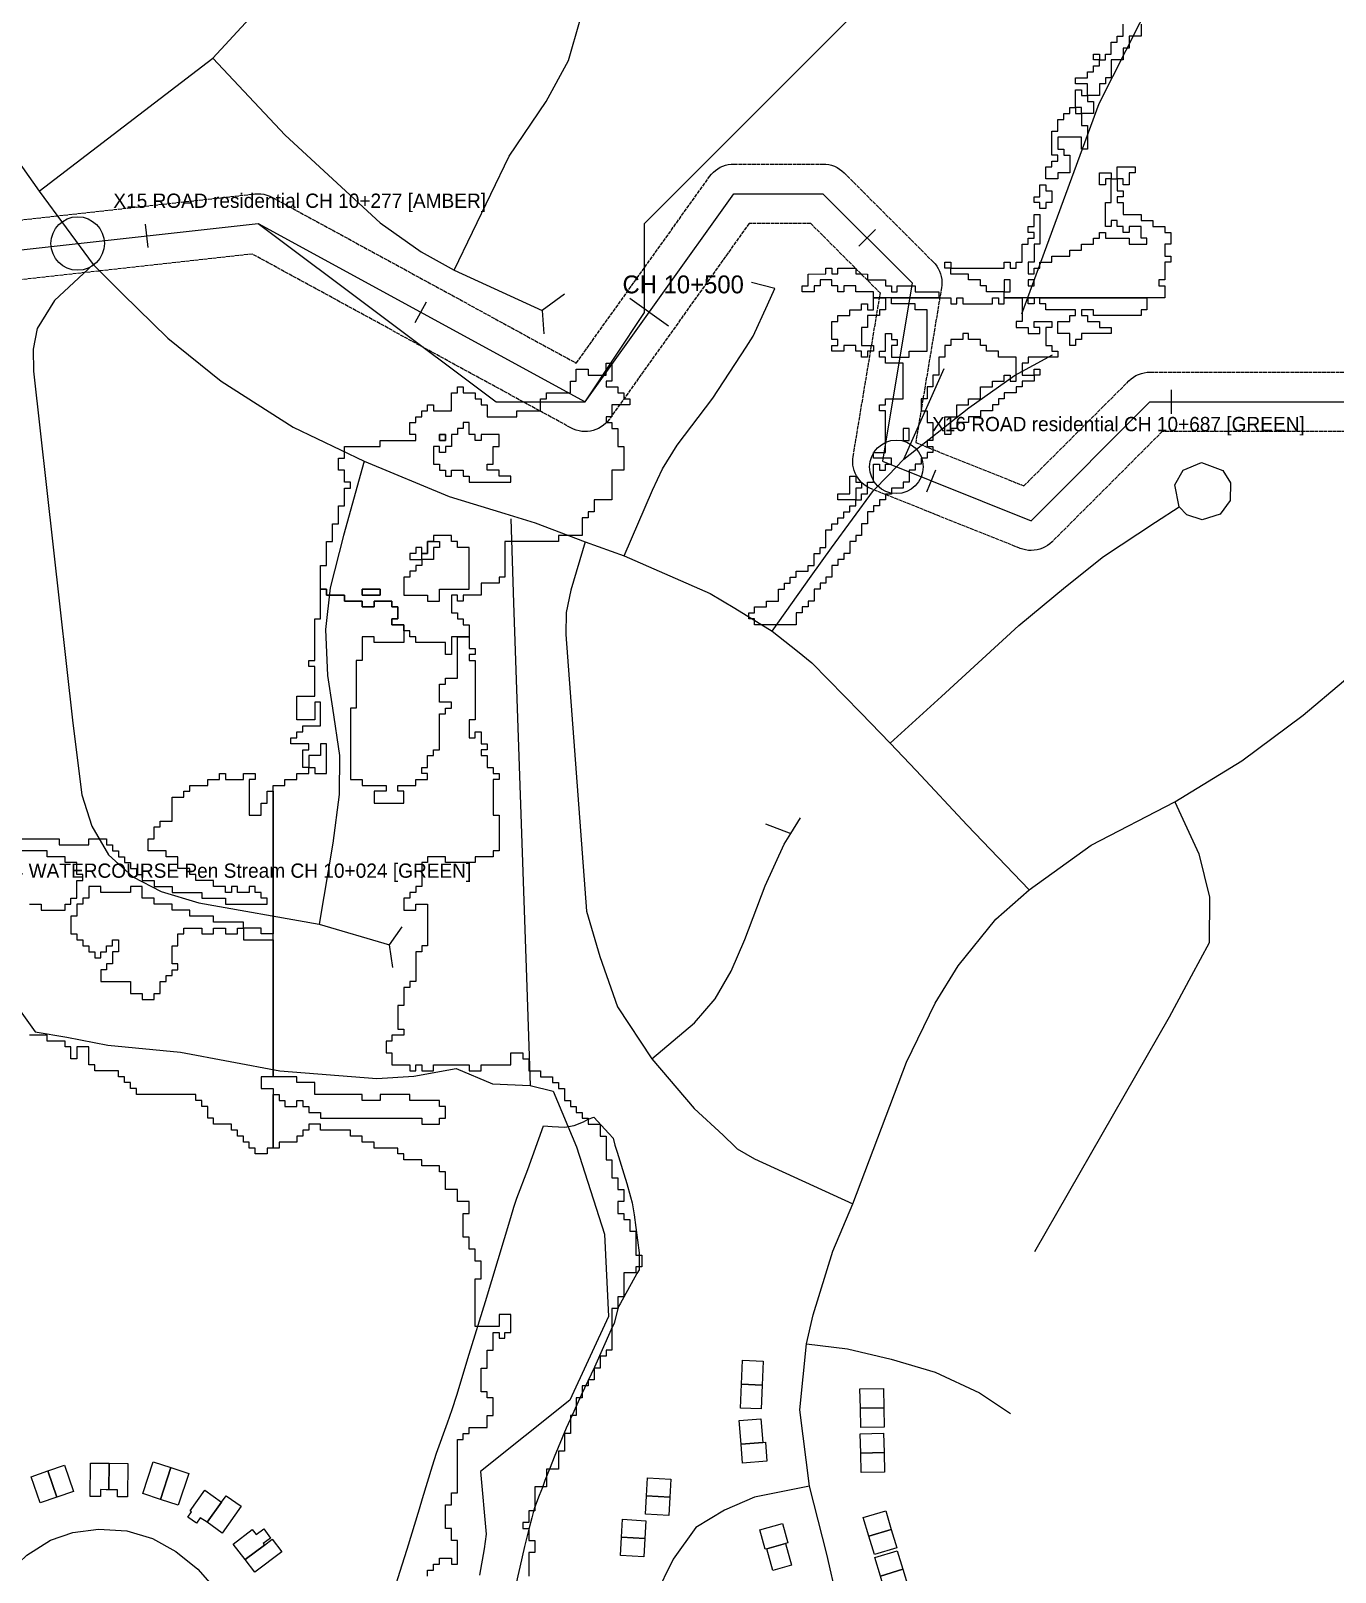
# Model space of a CAD drawing. Header units: metres. Extents: x 553506 to 563855, y 142925 to 150243.
# Drawn here: x 559918 to 560357, y 148571 to 149090 of the extents above; entities that cross this region are included whole.
import ezdxf

# ---------------------------------------------------------------- set-up
doc = ezdxf.new("R2010")
doc.units = ezdxf.units.M
doc.linetypes.add('DASHED', pattern=[1.524, 1.27, -0.254])
for name, color, linetype in [('C-ANCIENT_WOODLAND', 94, 'Continuous'), ('C-BUILDINGS', 8, 'Continuous'), ('C-FLOOD_ZONE_3', 150, 'Continuous'), ('C-ROADS', 33, 'Continuous'), ('C-WATERWAYS', 5, 'Continuous'), ('E-132KV-UGC-ALT', 8, 'Continuous'), ('E-132KV-UGC-CHAINAGE', 7, 'Continuous'), ('E-132KV-UGC-CROSSINGS', 6, 'Continuous'), ('E-132KV-UGC-ROUTE', 1, 'Continuous'), ('E-132KV-UGC-SWATHE', 4, 'DASHED')]:
    doc.layers.add(name, color=color, linetype=linetype)

msp = doc.modelspace()

# ---------------------------------------------------------------- linework, layer by layer
at = {"layer": 'C-ANCIENT_WOODLAND'}
msp.add_lwpolyline([(560040.2024, 148563.522), (560043.4014, 148573.8191), (560045.1082, 148579.1176), (560049.3049, 148592.6137), (560050.3026, 148596.1227), (560053.6006, 148607.1195), (560055.0023, 148611.3183), (560058.6548, 148621.6154), (560060.2049, 148626.0141), (560061.8044, 148630.8228), (560066.0012, 148644.6188), (560071.5006, 148662.4137), (560080.0013, 148690.6156), (560081.0072, 148694.1146), (560082.0048, 148697.1138), (560085.7069, 148706.821), (560091.0084, 148721.5168), (560093.9376, 148721.24), (560098.1507, 148721.0644), (560098.1507, 148721.0644), (560101.3105, 148721.5911), (560104.4703, 148722.8199), (560106.0502, 148723.6976), (560107.9533, 148724.3716), (560112.9073, 148718.9175), (560114.3584, 148717.368), (560115.0016, 148715.0187), (560115.8013, 148712.5694), (560118.0028, 148705.3214), (560119.0004, 148702.0724), (560120.2537, 148697.5637), (560120.8556, 148695.5642), (560121.5069, 148691.5154), (560123.2054, 148678.719), (560123.2054, 148673.0707), (560122.3562, 148671.821), (560116.7083, 148661.6139), (560116.2053, 148660.7142), (560116.0075, 148659.9644), (560114.7047, 148655.1158), (560113.7566, 148653.0164), (560108.1582, 148640.2701), (560103.6069, 148630.9227), (560101.1581, 148625.3643), (560098.6021, 148619.8159), (560094.6033, 148610.0187), (560093.2016, 148606.5697), (560091.4042, 148602.171), (560090.6044, 148599.8716), (560089.5573, 148597.1724), (560087.9578, 148592.9236), (560087.5043, 148591.364), (560087.0013, 148589.5646), (560086.0532, 148585.8156), (560084.9566, 148581.3669), (560084.602, 148579.9173), (560083.0025, 148573.0693), (560081.4029, 148566.2212)], dxfattribs=at)
at = {"layer": 'C-BUILDINGS'}
for points in [[(560164.8683, 148642.3116), (560164.5248, 148634.2761), (560157.5738, 148634.5824), (560157.9177, 148642.6068), (560164.8683, 148642.3116)], [(560164.5248, 148634.2761), (560164.1742, 148626.2404), (560157.2306, 148626.5358), (560157.5738, 148634.5824), (560164.5248, 148634.2761)], [(560205.3132, 148633.1667), (560205.4812, 148626.6609), (560197.6017, 148626.4819), (560197.434, 148632.9766), (560205.3132, 148633.1667)], [(560164.1027, 148622.9326), (560164.7148, 148614.9603), (560157.4553, 148614.4), (560156.8428, 148622.3834), (560164.1027, 148622.9326)], [(560205.4812, 148626.6609), (560205.6144, 148620.154), (560197.7404, 148620.0196), (560197.6017, 148626.4819), (560205.4812, 148626.6609)], [(560205.4076, 148618.044), (560205.5752, 148611.5493), (560197.696, 148611.3591), (560197.5283, 148617.8538), (560205.4076, 148618.044)], [(560164.7148, 148614.9603), (560165.6356, 148615.0224), (560166.1357, 148608.6271), (560157.9484, 148608.0045), (560157.4553, 148614.4), (560164.7148, 148614.9603)], [(560205.5752, 148611.5493), (560205.7087, 148605.0312), (560197.8347, 148604.8969), (560197.696, 148611.3591), (560205.5752, 148611.5493)], [(559932.8256, 148598.4946), (559927.2166, 148596.5613), (559924.167, 148605.3703), (559929.7837, 148607.2816), (559932.8256, 148598.4946)], [(559944.8474, 148607.9734), (559944.7198, 148599.0543), (559943.8737, 148599.0613), (559941.9295, 148599.0898), (559941.8971, 148596.7626), (559938.4284, 148596.8104), (559938.5884, 148608.0566), (559944.8474, 148607.9734)], [(559951.1696, 148607.8809), (559951.0096, 148596.6346), (559947.639, 148596.6743), (559947.678, 148599.0128), (559944.7198, 148599.0543), (559944.8474, 148607.9734), (559951.1696, 148607.8809)], [(559965.6405, 148606.5064), (559962.101, 148595.8115), (559956.133, 148597.7737), (559959.6725, 148608.4686), (559965.6405, 148606.5064)], [(559971.6225, 148604.5447), (559968.083, 148593.8498), (559962.101, 148595.8115), (559965.6405, 148606.5064), (559971.6225, 148604.5447)], [(559927.2166, 148596.5613), (559921.5999, 148594.6501), (559918.565, 148603.4373), (559924.167, 148605.3703), (559927.2166, 148596.5613)], [(560125.5845, 148596.967), (560125.9399, 148603.0551), (560133.7984, 148602.5655), (560133.4483, 148596.5333), (560125.5845, 148596.967)], [(559971.299, 148589.7985), (559972.5554, 148591.6518), (559972.1264, 148591.9612), (559977.0114, 148598.9583), (559982.6737, 148594.9165), (559977.7744, 148588.1526), (559975.436, 148589.6157), (559974.2194, 148587.8304), (559971.299, 148589.7985)], [(559984.2368, 148597.0242), (559989.2669, 148593.5303), (559982.9033, 148584.4058), (559977.7744, 148588.1526), (559982.6737, 148594.9165), (559984.2368, 148597.0242)], [(560125.2368, 148590.8569), (560125.5845, 148596.967), (560133.4483, 148596.5333), (560133.1075, 148590.4234), (560125.2368, 148590.8569)], [(560206.1027, 148591.9546), (560207.9884, 148585.7361), (560200.4321, 148583.4858), (560198.5533, 148589.7046), (560206.1027, 148591.9546)], [(559990.5876, 148575.5965), (559986.5827, 148580.7362), (559992.9418, 148585.7425), (559994.2878, 148584.0482), (559996.9208, 148585.9221), (559999.1795, 148582.7537), (559996.7107, 148580.9961), (559997.1415, 148580.4085), (559990.5876, 148575.5965)], [(560117.2102, 148583.0604), (560117.566, 148589.1374), (560125.4242, 148588.659), (560125.0744, 148582.6156), (560117.2102, 148583.0604)], [(560173.1362, 148581.1874), (560172.4364, 148580.9875), (560166.0946, 148579.2426), (560165.5125, 148579.0798), (560163.7096, 148585.5568), (560171.3333, 148587.6645), (560173.1362, 148581.1874)], [(560207.9884, 148585.7361), (560209.8333, 148579.483), (560202.2752, 148577.2883), (560200.4321, 148583.4858), (560207.9884, 148585.7361)], [(559999.7189, 148582.4923), (560002.9429, 148578.1852), (559993.8088, 148571.3784), (559990.5876, 148575.5965), (559997.1415, 148580.4085), (559999.7189, 148582.4923)], [(560116.8698, 148576.9394), (560117.2102, 148583.0604), (560125.0744, 148582.6156), (560124.7336, 148576.5057), (560116.8698, 148576.9394)], [(560168.1186, 148571.9488), (560166.0946, 148579.2426), (560172.4364, 148580.9875), (560174.4601, 148573.7048), (560168.1186, 148571.9488)], [(560209.9891, 148578.5195), (560211.8749, 148572.301), (560204.3258, 148570.0398), (560202.4398, 148576.2694), (560209.9891, 148578.5195)], [(560211.8749, 148572.301), (560213.7267, 148566.0481), (560206.1619, 148563.842), (560204.3258, 148570.0398), (560211.8749, 148572.301)]]:
    msp.add_lwpolyline(points, close=True, dxfattribs=at)
at = {"layer": 'C-FLOOD_ZONE_3'}
for points in [[(560292.001, 149091.999), (560292.0006, 149087.9994), (560288.001, 149087.999), (560288.001, 149085.999), (560288.0006, 149083.9994), (560286.001, 149083.999), (560286.0006, 149079.9994), (560284.001, 149079.999), (560282.001, 149079.999), (560282.001, 149075.999), (560282.0006, 149073.9994), (560280.001, 149073.999), (560280.0006, 149071.9994), (560278.001, 149071.999), (560278.0006, 149067.9994), (560274, 149068), (560273.999, 149071.999), (560273.999, 149071.999), (560269.9993, 149071.9995), (560269.9994, 149074.0006), (560273.999, 149074.001), (560273.9994, 149076.0006), (560275.999, 149076.001), (560275.9994, 149078.0006), (560277.999, 149078.001), (560278, 149080), (560279.999, 149080.001), (560279.9994, 149082.0006), (560281.999, 149082.001), (560281.9994, 149086.0006), (560283.999, 149086.001), (560283.9994, 149088.0006), (560285.999, 149088.001), (560285.999, 149091.999)], [(560052, 148570), (560052, 148572), (560054, 148572), (560054, 148574), (560056, 148574), (560056, 148576), (560060, 148576), (560060, 148574), (560062, 148574), (560062, 148582), (560060, 148582), (560060, 148586), (560058, 148586), (560058, 148594), (560060, 148594), (560060, 148598), (560062, 148598), (560062, 148616), (560064, 148616), (560064, 148618), (560066, 148618), (560066, 148620), (560072, 148620), (560072, 148624), (560074, 148624), (560074, 148630), (560072, 148630), (560072, 148632), (560070, 148632), (560070, 148640), (560072, 148640), (560072, 148646), (560074, 148646), (560074, 148652), (560076, 148652), (560076, 148650), (560078, 148650), (560078, 148652), (560080, 148652), (560080, 148658), (560076, 148658), (560076, 148654), (560068, 148654), (560068, 148670), (560070, 148670), (560070, 148676), (560068, 148676), (560068, 148680), (560066, 148680), (560066, 148684), (560064, 148684), (560064, 148692), (560066, 148692), (560066, 148696), (560062, 148696), (560062, 148700), (560058, 148700), (560058, 148706), (560056, 148706), (560056, 148708), (560050, 148708), (560050, 148710), (560044, 148710), (560044, 148712), (560042, 148712), (560042, 148714), (560034, 148714), (560034, 148716), (560030, 148716), (560030, 148718), (560026, 148718), (560026, 148720), (560016, 148720), (560016, 148722), (560012, 148722), (560012, 148720), (560010, 148720), (560010, 148718), (560008, 148718), (560008, 148716), (560002, 148716), (560002, 148714), (560000, 148714), (560000, 148732), (560002, 148732), (560002, 148730), (560004, 148730), (560004, 148728), (560008, 148728), (560008, 148730), (560010, 148730), (560010, 148728), (560012, 148728), (560012, 148726), (560016, 148726), (560016, 148724), (560050, 148724), (560050, 148722), (560056, 148722), (560056, 148724), (560058, 148724), (560058, 148728), (560056, 148728), (560056, 148730), (560046, 148730), (560046, 148732), (560036, 148732), (560036, 148730), (560030, 148730), (560030, 148732), (560014, 148732), (560014, 148736), (560008, 148736), (560008, 148738), (560000, 148738), (560000, 148784), (560000, 148786), (560000, 148834), (560000, 148836), (560004, 148836), (560004, 148838), (560008, 148838), (560008, 148840), (560012, 148840), (560012, 148842), (560010, 148842), (560010, 148848), (560012, 148848), (560012, 148850), (560006, 148850), (560006, 148852), (560008, 148852), (560008, 148854), (560010, 148854), (560010, 148856), (560016, 148856), (560016, 148864), (560014, 148864), (560014, 148858), (560008, 148858), (560008, 148860), (560008, 148866), (560014, 148866), (560014, 148876), (560012, 148876), (560012, 148878), (560014, 148878), (560014, 148892), (560016, 148892), (560016, 148898), (560016, 148901.999), (560016, 148901.999), (560017.999, 148901.999), (560017.9994, 148899.9994), (560023.999, 148899.999), (560023.9994, 148897.9994), (560029.999, 148897.999), (560029.9994, 148895.9994), (560034.0006, 148895.9994), (560034.001, 148897.999), (560039.999, 148897.999), (560039.9994, 148895.9994), (560041.999, 148895.999), (560041.999, 148892.001), (560039.9994, 148892.0006), (560039.9994, 148889.9994), (560043.999, 148889.999), (560043.999, 148884), (560034, 148884), (560034, 148886), (560030, 148886), (560030, 148878), (560028, 148878), (560028, 148862), (560026, 148862), (560026, 148860), (560026, 148852), (560026, 148838), (560030, 148838), (560030, 148836), (560038, 148836), (560038, 148834), (560034, 148834), (560034, 148830), (560044, 148830), (560044, 148834), (560042, 148834), (560042, 148836), (560048, 148836), (560048, 148838), (560050, 148838), (560052, 148838), (560052, 148840), (560050, 148840), (560050, 148842), (560052, 148842), (560052, 148846), (560054, 148846), (560054, 148848), (560056, 148848), (560056, 148860), (560058, 148860), (560058, 148862), (560060, 148862), (560060, 148864), (560056, 148864), (560056, 148870), (560058, 148870), (560058, 148872), (560062, 148872), (560062, 148880), (560062, 148885.999), (560066, 148885.999), (560066, 148882), (560068, 148882), (560068, 148880), (560066, 148880), (560066, 148878), (560068, 148878), (560068, 148866), (560068, 148860), (560068, 148858), (560066, 148858), (560066, 148852), (560068, 148852), (560068, 148854), (560070, 148854), (560070, 148850), (560072, 148850), (560072, 148848), (560070, 148848), (560070, 148846), (560072, 148846), (560072, 148842), (560074, 148842), (560074, 148840), (560076, 148840), (560076, 148838), (560074, 148838), (560074, 148826), (560076, 148826), (560076, 148814), (560074, 148814), (560074, 148812), (560068, 148812), (560068, 148810), (560058, 148810), (560058, 148812), (560052, 148812), (560052, 148810), (560050, 148810), (560050, 148802), (560048, 148802), (560048, 148800), (560046, 148800), (560046, 148798), (560044, 148798), (560044, 148794), (560048, 148794), (560048, 148796), (560052, 148796), (560052, 148782), (560050, 148782), (560050, 148780), (560048, 148780), (560048, 148770), (560046, 148770), (560046, 148768), (560044, 148768), (560044, 148764), (560044, 148762), (560042, 148762), (560042, 148756), (560042, 148754), (560044, 148754), (560044, 148752), (560040, 148752), (560040, 148750), (560038, 148750), (560038, 148746), (560040, 148746), (560040, 148742), (560046, 148742), (560046, 148740), (560048, 148740), (560048, 148742), (560050, 148742), (560050, 148740), (560054, 148740), (560054, 148742), (560060, 148742), (560064, 148742), (560066, 148742), (560066, 148740), (560070, 148740), (560070, 148742), (560072, 148742), (560080, 148742), (560080, 148746), (560082, 148746), (560084, 148746), (560084, 148744), (560086, 148744), (560086, 148742), (560086, 148740), (560088, 148740), (560090, 148740), (560090, 148738), (560092, 148738), (560094, 148738), (560094, 148736), (560096, 148736), (560096, 148734), (560098, 148734), (560098, 148730), (560100, 148730), (560100, 148728), (560102, 148728), (560102, 148726), (560104, 148726), (560104, 148724), (560106, 148724), (560106, 148722), (560108, 148722), (560110, 148722), (560110, 148718), (560112, 148718), (560112, 148712), (560112, 148710), (560114, 148710), (560114, 148704), (560116, 148704), (560116, 148700), (560118, 148700), (560118, 148696), (560116, 148696), (560116, 148694), (560116, 148692), (560118, 148692), (560118, 148690), (560120, 148690), (560120, 148686), (560122, 148686), (560122, 148682), (560122, 148678), (560124, 148678), (560124, 148674), (560122, 148674), (560122, 148672), (560118, 148672), (560118, 148664), (560116, 148664), (560116, 148660), (560114, 148660), (560114, 148648), (560114, 148646), (560112, 148646), (560112, 148644), (560110, 148644), (560110, 148642), (560110, 148640), (560108, 148640), (560108, 148638), (560108, 148636), (560106, 148636), (560106, 148634), (560104, 148634), (560104, 148632), (560104, 148630), (560102, 148630), (560102, 148626), (560102, 148624), (560100, 148624), (560100, 148618), (560098, 148618), (560098, 148612), (560096, 148612), (560096, 148606), (560092, 148606), (560092, 148600), (560088, 148600), (560088, 148594), (560088, 148592), (560086, 148592), (560086, 148590), (560086, 148588), (560084, 148588), (560084, 148586), (560086, 148586), (560086, 148582), (560088, 148582), (560088, 148578), (560086, 148578), (560086, 148570)], [(559912, 148818), (559928, 148818), (559928, 148816), (559938, 148816), (559938, 148818), (559944, 148818), (559944, 148816), (559946, 148816), (559946, 148814), (559948, 148814), (559948, 148812), (559950, 148812), (559950, 148810), (559952, 148810), (559952, 148808), (559954, 148808), (559954, 148806), (559956, 148806), (559956, 148804), (559960, 148804), (559960, 148802), (559966, 148802), (559966, 148800), (559976, 148800), (559976, 148798), (559984, 148798), (559984, 148796), (559998, 148796), (559998, 148798), (559996, 148798), (559996, 148800), (559994, 148800), (559994, 148802), (559992, 148802), (559992, 148800), (559988, 148800), (559988, 148802), (559986, 148802), (559986, 148800), (559984, 148800), (559984, 148802), (559980, 148802), (559980, 148804), (559974, 148804), (559974, 148806), (559972, 148806), (559972, 148808), (559968, 148808), (559968, 148812), (559964, 148812), (559964, 148814), (559958, 148814), (559958, 148818), (559960, 148818), (559960, 148822), (559962, 148822), (559962, 148824), (559966, 148824), (559966, 148832), (559970, 148832), (559970, 148834), (559972, 148834), (559972, 148836), (559978, 148836), (559978, 148838), (559982, 148838), (559982, 148840), (559984, 148840), (559984, 148838), (559990, 148838), (559990, 148840), (559994, 148840), (559994, 148838), (559992, 148838), (559992, 148826), (559996, 148826), (559996, 148830), (559998, 148830), (559998, 148834), (560000, 148834), (560000, 148786), (559996, 148786), (559996, 148788), (559990, 148788), (559990, 148784), (560000, 148784), (560000, 148738), (559996, 148738), (559996, 148734), (559996, 148734), (560000, 148734), (560000, 148732), (560000, 148714), (559998, 148714), (559998, 148712), (559994, 148712), (559994, 148714), (559992, 148714), (559992, 148716), (559990, 148716), (559990, 148718), (559988, 148718), (559988, 148720), (559986, 148720), (559986, 148722), (559980, 148722), (559980, 148724), (559978, 148724), (559978, 148728), (559976, 148728), (559976, 148730), (559974, 148730), (559974, 148732), (559954, 148732), (559954, 148734), (559952, 148734), (559952, 148736), (559950, 148736), (559950, 148738), (559948, 148738), (559948, 148740), (559940, 148740), (559940, 148742), (559938, 148742), (559938, 148748), (559934, 148748), (559934, 148744), (559932, 148744), (559932, 148748), (559930, 148748), (559930, 148750), (559924, 148750), (559924, 148752), (559918, 148752)], [(559918, 148796), (559922, 148796), (559922, 148794), (559930, 148794), (559930, 148796), (559932, 148796), (559932, 148798), (559934, 148798), (559934, 148804), (559936, 148804), (559936, 148806), (559934, 148806), (559934, 148810), (559930, 148810), (559930, 148812), (559924, 148812), (559924, 148814), (559914, 148814)]]:
    msp.add_lwpolyline(points, dxfattribs=at)
for points in [[(560278.0006, 149082.0006), (560278, 149080), (560275.9994, 149079.9994), (560275.9994, 149082.0006), (560278.0006, 149082.0006)], [(560271.999, 149063.999), (560270, 149064), (560269.9994, 149070.0006), (560272.0006, 149070.0006), (560272.001, 149068.001), (560274, 149068), (560274.001, 149066.001), (560276.0006, 149066.0006), (560276.0006, 149061.9994), (560274.001, 149061.999), (560272, 149062), (560271.999, 149063.999)], [(560274.0006, 149049.9994), (560271.9993, 149049.9995), (560271.999, 149053.999), (560266.001, 149053.999), (560264.001, 149053.999), (560264.001, 149050.001), (560266.0006, 149050.0006), (560266.001, 149048.001), (560268.0006, 149048.0006), (560268.0005, 149041.9993), (560264.001, 149041.999), (560264.0006, 149039.9994), (560259.9995, 149039.9993), (560259.9994, 149044.0006), (560261.999, 149044.001), (560261.9994, 149046.0006), (560263.999, 149046.001), (560263.999, 149047.999), (560261.9994, 149047.9994), (560261.999, 149054.001), (560261.9994, 149056.0006), (560263.999, 149056.001), (560263.9994, 149060.0006), (560265.999, 149060.001), (560265.9994, 149062.0006), (560267.999, 149062.001), (560267.9994, 149064.0006), (560270, 149064), (560270.001, 149062.001), (560272, 149062), (560272.001, 149058.001), (560274.0006, 149058.0006), (560274.001, 149051.999), (560274.0006, 149049.9994)], [(560282.0006, 149042.0006), (560282, 149040), (560280.001, 149039.999), (560280.0006, 149037.9994), (560277.9994, 149037.9994), (560277.9994, 149042.0006), (560282.0006, 149042.0006)], [(560284, 149040), (560283.9994, 149044.0006), (560290.0006, 149044.0006), (560290.0006, 149041.9994), (560288.001, 149041.999), (560288.0006, 149037.9994), (560285.9994, 149037.9994), (560285.999, 149039.999), (560284, 149040)], [(560237.9994, 149003.9994), (560237.999, 149005.999), (560235.999, 149005.999), (560233.9994, 149005.9994), (560233.999, 149007.999), (560229.999, 149007.999), (560227.9994, 149007.9994), (560228, 149010), (560236.001, 149010.001), (560237.999, 149010.001), (560245.999, 149010.001), (560245.9994, 149012.0006), (560248.0006, 149012.0006), (560248.001, 149010.001), (560249.999, 149010.001), (560249.9995, 149012.0007), (560251.999, 149012.001), (560251.9994, 149018.0006), (560253.999, 149018.001), (560253.9994, 149020.0006), (560255.999, 149020.001), (560255.999, 149021.999), (560253.9994, 149021.9994), (560253.9994, 149024.0006), (560255.999, 149024.001), (560255.9993, 149028.0005), (560258.0006, 149028.0006), (560258.0006, 149017.9994), (560256.001, 149017.999), (560256.001, 149015.999), (560256.0007, 149011.9995), (560254.001, 149011.999), (560254.001, 149009.999), (560254.001, 149008.001), (560255.999, 149008.001), (560255.9993, 149010.0005), (560257.999, 149010.001), (560257.9994, 149012.0006), (560261.999, 149012.001), (560261.9994, 149014.0006), (560264.001, 149014.001), (560265.999, 149014.001), (560267.999, 149014.001), (560267.9994, 149016.0006), (560271.999, 149016.001), (560271.9994, 149018.0006), (560275.999, 149018.001), (560275.9994, 149020.0006), (560277.999, 149020.001), (560277.9994, 149022.0006), (560280.0006, 149022.0006), (560280.001, 149020.001), (560284.001, 149020.001), (560288.0006, 149020.0006), (560288.001, 149018.001), (560293.999, 149018.001), (560293.999, 149019.999), (560291.9994, 149019.9994), (560291.999, 149023.999), (560288.001, 149023.999), (560288.0006, 149021.9994), (560285.9994, 149021.9994), (560285.999, 149023.999), (560283.9994, 149023.9994), (560283.999, 149025.999), (560282.001, 149025.999), (560282.0006, 149023.9994), (560279.9994, 149023.9994), (560279.999, 149028.001), (560279.9994, 149032.0006), (560281.999, 149032.001), (560282, 149040), (560284, 149040), (560284.001, 149036.001), (560286.0006, 149036.0006), (560286.0006, 149033.9994), (560284.001, 149033.999), (560284.001, 149032.001), (560286.0006, 149032.0006), (560286.001, 149028.001), (560292.0006, 149028.0006), (560292.001, 149026.001), (560296.0006, 149026.0006), (560296.001, 149024.001), (560300.0006, 149024.0006), (560300.001, 149022.001), (560302.0006, 149022.0006), (560302.0006, 149017.9994), (560300.001, 149017.999), (560300.001, 149014.001), (560302.0006, 149014.0006), (560302.0006, 149011.9994), (560300.001, 149011.999), (560300.0006, 149005.9994), (560298.001, 149005.999), (560298.001, 149004.001), (560300.0006, 149004.0006), (560300.001, 149000), (560252.001, 149000), (560250, 149000), (560248, 149000), (560245.999, 149000), (560246, 149002), (560239.9994, 149001.9994), (560239.999, 149003.999), (560237.9994, 149003.9994)], [(560262.0006, 149036.0006), (560262.0006, 149031.9994), (560260.001, 149031.999), (560260.0006, 149029.9994), (560257.9995, 149029.9993), (560257.999, 149031.999), (560255.9994, 149031.9994), (560255.9994, 149034.0006), (560257.999, 149034.001), (560257.999, 149036.001), (560257.9994, 149038.0006), (560260.0006, 149038.0006), (560260.001, 149036.001), (560262.0006, 149036.0006)], [(560228.0006, 149012.0006), (560228, 149010), (560225.9994, 149009.9994), (560225.9994, 149012.0006), (560228.0006, 149012.0006)], [(560192.0006, 149001.9994), (560189.9994, 149001.9994), (560189.999, 149003.999), (560187.9994, 149003.9994), (560187.999, 149005.999), (560184.001, 149005.999), (560184.0006, 149003.9994), (560182.001, 149003.999), (560182.0006, 149001.9994), (560177.9994, 149001.9994), (560177.9994, 149004.0006), (560179.999, 149004.001), (560179.999, 149006.001), (560179.9994, 149008.0006), (560185.999, 149008.001), (560185.9994, 149010.0006), (560188.0006, 149010.0006), (560188.001, 149008.001), (560189.999, 149008.001), (560189.9994, 149010.0006), (560196.0006, 149010.0006), (560196.001, 149008.001), (560198.001, 149008.001), (560200.0006, 149008.0006), (560200.001, 149006.001), (560204.001, 149006.001), (560206.0006, 149006.0006), (560206.001, 149004.001), (560208.0006, 149004.0006), (560208.001, 149002.001), (560209.999, 149002.001), (560209.9994, 149004.0006), (560216.0006, 149004.0006), (560216.001, 149002.001), (560218.001, 149002.001), (560224.0006, 149002.0006), (560224.001, 149000.0008), (560201.999, 149000), (560201.999, 149001.999), (560199.999, 149001.999), (560195.9994, 149001.9994), (560195.999, 149003.999), (560192.001, 149003.999), (560192.0006, 149001.9994)], [(560247.999, 149002.001), (560247.999, 149005.999), (560246.001, 149005.999), (560246, 149002), (560247.999, 149002.001)], [(560255.999, 149004.001), (560255.999, 149005.999), (560254.001, 149005.999), (560254.001, 149004.001), (560255.999, 149004.001)], [(560159.9994, 148891.9994), (560159.9994, 148894.0006), (560161.999, 148894.001), (560161.9994, 148896.0006), (560163.999, 148896.001), (560165.999, 148896.001), (560165.9994, 148898.0006), (560169.999, 148898.001), (560169.9994, 148902.0006), (560171.999, 148902.001), (560171.9994, 148904.0006), (560173.999, 148904.001), (560173.9994, 148906.0006), (560175.999, 148906.001), (560175.9994, 148908.0006), (560179.999, 148908.001), (560179.9994, 148910.0006), (560181.999, 148910.001), (560181.999, 148912.001), (560181.9994, 148914.0006), (560183.999, 148914.001), (560183.9994, 148916.0006), (560185.999, 148916.001), (560185.9994, 148922.0006), (560187.999, 148922.001), (560187.9994, 148924.0006), (560189.999, 148924.001), (560189.9994, 148926.0006), (560191.999, 148926.001), (560191.9994, 148928.0006), (560193.999, 148928.001), (560193.9994, 148930.0006), (560195.999, 148930.001), (560196, 148932), (560197.999, 148932.001), (560197.9994, 148934.0006), (560199.999, 148934.001), (560199.999, 148936.001), (560199.9994, 148938.0006), (560201.999, 148938.001), (560201.9993, 148944.0005), (560204.0006, 148944.0006), (560204.001, 148942.001), (560205.999, 148942.001), (560205.9994, 148944.0006), (560207.999, 148944.001), (560207.999, 148945.999), (560201.9993, 148945.9995), (560201.9994, 148948.0006), (560205.999, 148948.001), (560205.999, 148961.999), (560203.9994, 148961.9994), (560203.9994, 148964.0006), (560205.999, 148964.001), (560205.9994, 148966.0006), (560211.999, 148966.001), (560211.999, 148968), (560211.999, 148970), (560211.999, 148977.999), (560205.9994, 148977.9994), (560205.999, 148979.999), (560203.9994, 148979.9994), (560203.9994, 148982.0006), (560205.999, 148982.001), (560205.9994, 148988.0006), (560208.0006, 148988.0006), (560208.001, 148986.001), (560210.0007, 148986.0005), (560210.0006, 148983.9994), (560208.001, 148983.999), (560208.001, 148980.001), (560210.001, 148980.001), (560213.999, 148980.001), (560213.9994, 148982.0006), (560219.999, 148982.001), (560219.999, 148995.999), (560215.9994, 148995.9994), (560215.999, 148997.999), (560207.9994, 148997.9994), (560207.999, 148999.9992), (560228.001, 149000), (560228.001, 148998.001), (560229.999, 148998.001), (560229.999, 149000), (560232.001, 149000), (560232.001, 148998.001), (560236.001, 148998.001), (560239.999, 148998.001), (560241.999, 148998.001), (560241.999, 149000), (560244.001, 149000), (560244.001, 148998.001), (560245.999, 148998.001), (560245.999, 149000), (560248, 149000), (560250, 149000), (560252.001, 148999.9995), (560252.001, 148997.999), (560252.0007, 148991.9995), (560250.001, 148991.999), (560250.001, 148990.001), (560254.0006, 148990.0006), (560254.001, 148988.001), (560256.001, 148988.001), (560257.999, 148988.001), (560257.999, 148989.999), (560255.9994, 148989.9994), (560255.9994, 148992.0006), (560257.999, 148992.001), (560260.001, 148992.001), (560262.0006, 148992.0006), (560262.0007, 148989.9995), (560260.001, 148989.999), (560260.001, 148987.999), (560260.001, 148986.001), (560260.001, 148984.001), (560262.0006, 148984.0006), (560262.001, 148982.001), (560264.0007, 148982.0005), (560264.0006, 148979.9994), (560254.001, 148979.999), (560254.0006, 148977.9994), (560252.001, 148977.999), (560252.001, 148974.001), (560256, 148974), (560256.0006, 148971.9994), (560252.001, 148971.999), (560252.0006, 148969.9994), (560250.001, 148969.999), (560250.0006, 148967.9994), (560248.001, 148967.999), (560246.001, 148967.999), (560246.0006, 148965.9994), (560244.001, 148965.999), (560244.0006, 148963.9994), (560242.001, 148963.999), (560242.0006, 148961.9994), (560240.001, 148961.999), (560238.001, 148961.999), (560238.0006, 148959.9994), (560234.001, 148959.999), (560234.0006, 148957.9994), (560232.001, 148957.999), (560230.001, 148957.999), (560230.0006, 148955.9994), (560228.001, 148955.999), (560228.0006, 148953.9994), (560225.9994, 148953.9994), (560225.999, 148958.001), (560225.9994, 148960.0006), (560227.999, 148960.001), (560229.999, 148960.001), (560229.999, 148962.001), (560229.9994, 148964.0006), (560231.999, 148964.001), (560233.999, 148964.001), (560233.9994, 148966.0006), (560237.999, 148966.001), (560237.9994, 148970.0006), (560239.999, 148970.001), (560241.999, 148970.001), (560241.9994, 148972.0006), (560245.999, 148972.001), (560245.9994, 148974.0006), (560248.0006, 148974.0006), (560248.001, 148972.001), (560249.999, 148972.001), (560249.999, 148979.999), (560243.9994, 148979.9994), (560243.999, 148981.999), (560239.9994, 148981.9994), (560239.999, 148983.999), (560237.9994, 148983.9994), (560237.999, 148985.999), (560233.9994, 148985.9994), (560233.999, 148987.999), (560232.001, 148987.999), (560232.0006, 148985.9994), (560228.001, 148985.999), (560228.0006, 148983.9994), (560226.001, 148983.999), (560226.0006, 148979.9994), (560224.001, 148979.999), (560224.001, 148977.999), (560224.0006, 148973.9994), (560222.001, 148973.999), (560222.001, 148971.999), (560222.0007, 148969.9995), (560220.001, 148969.999), (560220.0006, 148965.9994), (560218.001, 148965.999), (560218.001, 148962.001), (560220.0006, 148962.0006), (560220.001, 148958.001), (560222.0006, 148958.0006), (560222.0006, 148951.9994), (560220.001, 148951.999), (560220.001, 148950.001), (560222.0006, 148950.0006), (560222.0006, 148947.9994), (560220.001, 148947.999), (560220.0006, 148945.9994), (560218.001, 148945.999), (560218.0006, 148943.9994), (560216.001, 148943.999), (560216.0006, 148941.9994), (560214.001, 148941.999), (560214.0006, 148937.9994), (560212.001, 148937.999), (560212.0006, 148935.9994), (560210.001, 148935.999), (560208.001, 148935.999), (560208.0006, 148933.9994), (560206.001, 148933.999), (560206.0006, 148931.9994), (560204.001, 148931.999), (560204.0006, 148929.9994), (560202.001, 148929.999), (560202.0006, 148927.9994), (560200.001, 148927.999), (560200.001, 148925.999), (560200.0006, 148923.9994), (560198.001, 148923.999), (560198.001, 148921.999), (560198.0006, 148919.9994), (560196.001, 148919.999), (560196.0006, 148917.9994), (560194.001, 148917.999), (560194.001, 148915.999), (560194.0006, 148913.9994), (560192.001, 148913.999), (560192.0006, 148911.9994), (560190.001, 148911.999), (560190.0006, 148909.9994), (560188.001, 148909.999), (560188.001, 148907.999), (560188.0006, 148905.9994), (560186.001, 148905.999), (560186.0006, 148903.9994), (560184.001, 148903.999), (560184.0006, 148901.9994), (560182.001, 148901.999), (560182.0006, 148897.9994), (560180.001, 148897.999), (560180.0006, 148895.9994), (560178.001, 148895.999), (560178.0006, 148893.9994), (560176.001, 148893.999), (560176.001, 148891.999), (560176.0006, 148889.9994), (560161.9994, 148889.9994), (560161.999, 148891.999), (560159.9994, 148891.9994)], [(560195.9994, 148981.9994), (560195.999, 148983.999), (560192.001, 148983.999), (560192.0006, 148981.9994), (560187.9994, 148981.9994), (560187.9994, 148984.0006), (560189.999, 148984.001), (560189.999, 148985.999), (560187.9994, 148985.9994), (560187.9994, 148992.0006), (560189.999, 148992.001), (560189.9994, 148994.0006), (560193.999, 148994.001), (560193.9994, 148996.0006), (560197.999, 148996.001), (560197.9994, 148998.0006), (560200.0006, 148998.0006), (560200.001, 148996.001), (560201.999, 148996.001), (560201.999, 148999.9995), (560206.001, 148999.9993), (560206.001, 148997.999), (560206.0006, 148995.9994), (560204.001, 148995.999), (560204.0006, 148993.9994), (560202.001, 148993.999), (560200.001, 148993.999), (560200.001, 148991.999), (560200.0006, 148989.9994), (560198.001, 148989.999), (560198.001, 148984.001), (560202.0006, 148984.0006), (560202.0006, 148981.9994), (560200.001, 148981.999), (560200.0006, 148979.9994), (560197.9994, 148979.9994), (560197.999, 148981.999), (560195.9994, 148981.9994)], [(560256.001, 148999.9991), (560256.0006, 148997.9994), (560253.9994, 148997.9994), (560253.999, 148999.9992), (560256.001, 148999.9991)], [(560263.9994, 148987.9994), (560263.999, 148990.001), (560263.9994, 148992.0006), (560265.999, 148992.001), (560267.999, 148992.001), (560267.9994, 148994.0006), (560269.999, 148994.001), (560269.999, 148995.999), (560265.999, 148995.999), (560259.9994, 148995.9994), (560259.999, 148997.999), (560257.9994, 148997.9994), (560257.999, 148999.9991), (560294.001, 148999.9992), (560294.0006, 148995.9994), (560292.001, 148995.999), (560292.0006, 148993.9994), (560281.999, 148993.999), (560275.9995, 148993.9993), (560275.999, 148995.999), (560272.001, 148995.999), (560272.001, 148994.001), (560274.0006, 148994.0006), (560274.001, 148992.001), (560276.001, 148992.001), (560278.0006, 148992.0006), (560278.001, 148990.001), (560282.0006, 148990.0006), (560282.0006, 148987.9994), (560274.001, 148987.999), (560272.001, 148987.999), (560272.0006, 148985.9994), (560270.001, 148985.999), (560270.0006, 148983.9994), (560267.9994, 148983.9994), (560267.999, 148987.999), (560263.9994, 148987.9994)], [(560061.9997, 148885.9997), (560060, 148886), (560060, 148880), (560058, 148880), (560058, 148884), (560048, 148884), (560048, 148886), (560046, 148886), (560046, 148888), (560043.9996, 148888), (560043.999, 148889.999), (560039.9994, 148889.9994), (560039.9994, 148892.0006), (560041.999, 148892.001), (560041.999, 148895.999), (560039.9994, 148895.9994), (560039.999, 148897.999), (560034.001, 148897.999), (560034.0006, 148895.9994), (560029.9994, 148895.9994), (560029.999, 148897.999), (560023.9994, 148897.9994), (560023.999, 148899.999), (560017.9994, 148899.9994), (560017.999, 148901.999), (560016, 148901.999), (560016, 148910), (560018, 148910), (560018, 148912), (560018, 148918), (560020, 148918), (560020, 148924), (560022, 148924), (560022, 148930), (560023.9997, 148930.0003), (560024, 148936), (560025.9995, 148936), (560025.9995, 148938), (560024, 148938), (560024, 148942), (560022, 148942), (560022, 148944), (560022, 148946), (560024, 148946), (560024, 148950), (560034, 148950), (560036, 148950), (560036, 148952), (560048, 148952), (560048, 148954), (560046, 148954), (560046, 148958), (560048, 148958), (560048, 148959.9995), (560050, 148960), (560050, 148962), (560052, 148962), (560052, 148964), (560054, 148964), (560054, 148962), (560056, 148962), (560060, 148962), (560060, 148968), (560062, 148968), (560062, 148969.9995), (560064, 148970), (560064, 148968), (560066, 148968), (560068, 148967.9995), (560068, 148966), (560069.9995, 148966), (560070, 148964), (560072, 148964), (560072, 148960), (560078, 148960), (560082, 148960.0005), (560082, 148962), (560090, 148962), (560090, 148966), (560092, 148966), (560092, 148968), (560099.9995, 148968), (560100, 148972), (560102, 148972), (560102.0005, 148976), (560106, 148976), (560106, 148974), (560112, 148974), (560112, 148978), (560113.9995, 148978), (560114, 148976), (560114, 148972), (560112, 148972), (560112, 148970), (560116, 148969.9995), (560116, 148968.0005), (560117.9997, 148967.9997), (560118, 148966), (560120, 148966), (560120, 148964), (560114, 148964), (560114, 148960), (560112, 148960), (560112, 148958), (560114, 148958), (560114, 148956), (560116, 148956), (560116, 148953.999), (560116.0003, 148950.0003), (560118, 148950), (560118, 148948.001), (560118, 148945.999), (560118, 148944), (560118, 148942), (560114.0005, 148942), (560114, 148939.999), (560114, 148932), (560112, 148932), (560108, 148932), (560108, 148928), (560106, 148928), (560106, 148926), (560104, 148926), (560104, 148920), (560096, 148920), (560096, 148918), (560092, 148918), (560086, 148918), (560078, 148918), (560078, 148912.001), (560078, 148908), (560078, 148906), (560076, 148906), (560076, 148904), (560073.9995, 148904), (560070, 148904), (560070, 148900.0005), (560064, 148899.9995), (560064, 148898), (560062, 148898), (560062, 148900), (560060, 148900), (560060, 148894.0005), (560062, 148894), (560062, 148892), (560064, 148892), (560064, 148890), (560066, 148890), (560066, 148885.999), (560061.9997, 148885.9997)], [(560255.9994, 148976.0006), (560258.0006, 148976.0006), (560258.0006, 148973.9994), (560256, 148974), (560255.9994, 148976.0006)], [(560066, 148958), (560064, 148958), (560064, 148956), (560062, 148955.9995), (560062, 148954), (560060, 148954), (560060, 148950), (560058, 148950), (560058, 148948), (560056, 148948), (560056, 148950), (560054, 148950), (560054, 148948), (560054, 148944), (560056, 148944), (560056.0003, 148942.0003), (560058, 148942), (560058, 148940.0005), (560060, 148940.0005), (560060, 148942), (560064, 148942), (560064, 148940), (560066, 148940), (560066.0003, 148938.0003), (560068, 148938), (560080, 148938), (560080, 148940), (560076, 148940), (560076, 148942), (560072, 148942), (560072, 148944), (560074, 148944), (560074, 148950), (560076, 148950), (560076, 148953.9995), (560070, 148954), (560070, 148952), (560068, 148952), (560068, 148954), (560066, 148954), (560066, 148958)], [(560057.999, 148952.001), (560056.001, 148952.001), (560056.001, 148953.999), (560057.999, 148953.999), (560057.999, 148952.001)], [(560056.001, 148952.001), (560057.999, 148952.001), (560057.999, 148953.999), (560056.001, 148953.999), (560056.001, 148952.001)], [(560213.999, 148952.001), (560213.999, 148955.999), (560212.001, 148955.999), (560212.001, 148952.001), (560213.999, 148952.001)], [(560193.999, 148934.001), (560193.9993, 148940.0005), (560196.0007, 148940.0005), (560196.001, 148938.001), (560198.0006, 148938.0006), (560198.0007, 148935.9995), (560196.001, 148935.999), (560196, 148932), (560189.9994, 148931.9994), (560189.9994, 148934.0006), (560193.999, 148934.001)], [(560060, 148918), (560060, 148920), (560054.0003, 148919.9997), (560054, 148917.9996), (560052.001, 148917.999), (560052.0006, 148913.9994), (560050.0006, 148913.999), (560050, 148916), (560048, 148916), (560048, 148914), (560046, 148914), (560046, 148912), (560050.0003, 148912.0003), (560050, 148910), (560048, 148910), (560048, 148908), (560046, 148908), (560046, 148906), (560044, 148906), (560044, 148900), (560052, 148900), (560052, 148898), (560056, 148898), (560056, 148902), (560063.999, 148902), (560066, 148902), (560066, 148910.001), (560066, 148916), (560062, 148916), (560061.9997, 148917.9997), (560060, 148918)], [(560050.001, 148913.999), (560052.0006, 148913.9994), (560052.001, 148917.999), (560056, 148917.999), (560056, 148916), (560054, 148916), (560054, 148912), (560052.0006, 148912.0006), (560050.001, 148912.001), (560050.001, 148913.999)], [(560035.999, 148900.001), (560030.001, 148900.001), (560030.001, 148901.999), (560035.999, 148901.999), (560035.999, 148900.001)], [(560030.001, 148900.001), (560035.999, 148900.001), (560035.999, 148901.999), (560030.001, 148901.999), (560030.001, 148900.001)], [(560014, 148842), (560014, 148840), (560018, 148840), (560018, 148850), (560016, 148850), (560016, 148846), (560012, 148846), (560012, 148842), (560014, 148842)], [(559990, 148790), (559980, 148790), (559980, 148792), (559972, 148792), (559972, 148794), (559966, 148794), (559966, 148796), (559960, 148796), (559960, 148798), (559956, 148798), (559956, 148802), (559952, 148802), (559952, 148800), (559942, 148800), (559942, 148802), (559938, 148802), (559938, 148798), (559936, 148798), (559936, 148796), (559934, 148796), (559934, 148792), (559932, 148792), (559932, 148786), (559934, 148786), (559934, 148784), (559936, 148784), (559936, 148782), (559938, 148782), (559938, 148780), (559940, 148780), (559940, 148778), (559942, 148778), (559942, 148780), (559944, 148780), (559944, 148782), (559946, 148782), (559946, 148784), (559948, 148784), (559948, 148780), (559946, 148780), (559946, 148776), (559944, 148776), (559944, 148774), (559942, 148774), (559942, 148770), (559952, 148770), (559952, 148766), (559956, 148766), (559956, 148764), (559960, 148764), (559960, 148766), (559962, 148766), (559962, 148770), (559964, 148770), (559964, 148772), (559966, 148772), (559966, 148774), (559968, 148774), (559968, 148776), (559966, 148776), (559966, 148782), (559968, 148782), (559968, 148786), (559970, 148786), (559970, 148788), (559976, 148788), (559976, 148786), (559980, 148786), (559980, 148788), (559984, 148788), (559984, 148786), (559988, 148786), (559988, 148788), (559990, 148788), (559990, 148790)]]:
    msp.add_lwpolyline(points, close=True, dxfattribs=at)
at = {"layer": 'C-ROADS'}
for points in [[(560060.959, 149009.3003), (560079.3995, 149047.5949), (560091.8967, 149065.993), (560099.3498, 149079.8263), (560103.2796, 149093.4495), (560108.4219, 149121.5352), (560111.2492, 149157.5065), (560116.473, 149192.1614), (560118.346, 149202.9269)], [(559921.2659, 149035.8218), (559979.6964, 149080.5929), (560005.7126, 149108.8392), (560029.6063, 149136.5519), (560039.7497, 149144.8038), (560055.0932, 149153.2846), (560071.871, 149157.4584), (560089.9911, 149159.1587), (560111.2492, 149157.5065)], [(559877.6412, 149097.5925), (559921.2659, 149035.8218), (559939.4731, 149011.1795), (559949.2995, 149001.3462), (559964.611, 148986.4193), (559982.5634, 148971.9866), (560006.7407, 148956.5347), (560030.6812, 148945.0935), (560059.252, 148933.1178), (560077.9954, 148927.4026), (560088.1716, 148924.3029), (560105.0359, 148917.8836), (560118.1356, 148913.1612), (560147.04, 148900.5842), (560155.3262, 148895.556), (560167.9443, 148887.9026), (560176.4041, 148881.1212), (560181.2936, 148877.2001), (560197.729, 148860.3389), (560207.6365, 148850.1747), (560216.3058, 148840.9401), (560233.5355, 148822.6013), (560254.4015, 148800.8589)], [(559979.6964, 149080.5929), (560004.03, 149054.7282), (560036.0047, 149025.2397), (560049.8365, 149015.409), (560060.959, 149009.3003), (560090.5308, 148995.6977)], [(559939.4731, 149011.1795), (559926.4439, 148999.0649), (559920.5922, 148989.6781), (559919.2993, 148982.715), (559919.3547, 148975.3264), (559932.5903, 148856.9481), (559935.6149, 148832.7789), (559937.3085, 148827.556), (559939.0404, 148822.2231), (559944.6228, 148812.6582), (559952.8015, 148805.2444), (559962.3859, 148800.2785), (559975.0293, 148796.5209), (560015.4835, 148789.2671), (560039.1148, 148782.3907)], [(560098.0042, 149001.262), (560090.5308, 148995.6977), (560091.0343, 148987.8444)], [(560118.1356, 148913.1612), (560127.6021, 148935.2824), (560131.0257, 148942.5013), (560135.9222, 148950.4562), (560147.9406, 148966.2795), (560159.1156, 148983.3677), (560161.5241, 148987.0489), (560166.2905, 148997.6042), (560168.7877, 149003.1469), (560160.9608, 149005.1065)], [(560167.9443, 148887.9026), (560181.0216, 148906.3078), (560187.8513, 148915.9257), (560202.0284, 148935.1445), (560206.9431, 148940.2729), (560212.2032, 148945.7572), (560234.0612, 148962.9897), (560249.3806, 148973.8188), (560262.1843, 148980.8185)], [(560212.2032, 148945.7572), (560225.728, 148976.2415)], [(560030.6812, 148945.0935), (560023.6825, 148920.0331), (560019.2047, 148902.4529), (560017.6295, 148888.4022), (560018.2501, 148872.9731), (560020.0279, 148861.9096), (560022.3338, 148846.0099), (560022.1747, 148832.9494), (560020.042, 148816.5998), (560015.4835, 148789.2671)], [(560304.7782, 148929.6367), (560303.387, 148937.0282), (560306.1756, 148941.9679), (560312.391, 148944.6106), (560319.5416, 148941.9289), (560322.1054, 148937.7239), (560321.9885, 148931.8436), (560318.5684, 148927.2069), (560312.6017, 148925.3288), (560307.448, 148926.9598), (560304.7782, 148929.6367)], [(560207.6365, 148850.1747), (560224.8365, 148865.9373), (560250.8846, 148889.8005), (560266.5433, 148902.7549), (560279.3177, 148912.937), (560296.8308, 148924.4802), (560304.7782, 148929.6367)], [(560254.4015, 148800.8589), (560275.2244, 148815.8888), (560303.4234, 148830.4146), (560325.9319, 148844.2842), (560346.5829, 148859.6542), (560360.1512, 148871.0522), (560372.0347, 148884.4677), (560384.5359, 148903.3898), (560401.7434, 148931.196)], [(560105.0359, 148917.8836), (560100.1378, 148901.6814), (560098.6128, 148894.0988), (560098.5281, 148886.7281), (560105.4843, 148793.6643), (560109.9639, 148778.4557), (560115.911, 148761.4675), (560127.4661, 148743.9753), (560141.6796, 148727.3118), (560151.4541, 148718.2785), (560155.4684, 148714.4081), (560156.1387, 148713.7612), (560161.9129, 148710.3908), (560195.0926, 148695.2539)], [(560303.4234, 148830.4146), (560311.4472, 148812.9795), (560314.9935, 148798.354), (560314.9401, 148783.0485), (560308.8263, 148771.7721), (560301.4829, 148758.0087), (560256.1119, 148679.094)], [(560127.4661, 148743.9753), (560141.802, 148756.109), (560148.763, 148764.2173), (560154.1345, 148773.5337), (560158.6954, 148784.1827), (560165.5226, 148802.1814), (560171.9501, 148816.1832), (560174.1998, 148819.8038), (560177.4547, 148825.0363)], [(560165.6058, 148823.0417), (560174.1998, 148819.8038)], [(560189.7399, 148562.0943), (560186.3417, 148577.3588), (560180.5107, 148600.2494), (560177.2191, 148625.9907), (560179.4165, 148648.0967), (560181.6557, 148657.8831), (560188.3475, 148679.3279), (560195.0926, 148695.2539), (560213.1236, 148742.8743), (560222.7778, 148762.7867), (560230.5049, 148775.2374), (560243.1481, 148790.9803), (560254.4015, 148800.8589)], [(560040.3194, 148774.6929), (560039.1148, 148782.3907), (560043.4078, 148788.4123)], [(560179.4165, 148648.0967), (560193.2599, 148646.4472), (560207.9634, 148642.9993), (560222.6946, 148638.6619), (560237.6833, 148631.6725), (560248.0434, 148624.7168)], [(560180.5107, 148600.2494), (560161.9067, 148596.5193), (560151.8285, 148592.1982), (560142.2443, 148586.3788), (560134.6132, 148575.7676), (560128.4432, 148563.1318)], [(559906.4194, 148565.1614), (559912.0388, 148572.148), (559917.1643, 148577.0379), (559925.0864, 148582.1373), (559932.5993, 148584.6641), (559941.2683, 148585.7577), (559950.7707, 148585.2301), (559959.4758, 148582.6965), (559967.2963, 148578.2655), (559974.7026, 148572.3191), (559979.4655, 148566.858)]]:
    msp.add_lwpolyline(points, dxfattribs=at)
at = {"layer": 'C-WATERWAYS'}
for points in [[(560396.1474, 149749.8489), (560424.7734, 149640.066), (560481.3253, 149596.3562), (560510.5571, 149563.1676), (560530.0133, 149516.5066), (560488.6311, 149305.2104), (560472.7029, 149291.7682), (560423.0929, 149249.8934), (560332.5671, 149173.4846), (560277.7496, 149065.2695), (560251.7633, 148994.4503)], [(559697.2139, 149104.4092), (559758.3012, 149027.4426), (559767.6759, 149012.7979), (559785.7158, 148980.4813), (559798.7467, 148957.2913), (559812.0964, 148929.9264), (559853.9847, 148828.7454), (559861.0919, 148827.2304), (559873.3184, 148830.7943), (559882.4752, 148809.9213), (559897.7779, 148784.0642), (559919.9364, 148753.1006), (559930.5677, 148751.3282), (559944.3938, 148748.6536), (559968.8789, 148746.2332), (560002.2358, 148739.9601), (560034.9251, 148737.395), (560047.3518, 148738.1274), (560061.5772, 148740.8079), (560073.8053, 148735.5796), (560086.4692, 148734.9839)], [(560079.9381, 148925.6267), (560080.9007, 148897.4421), (560085.3314, 148768.1158), (560086.4692, 148734.9839)], [(560086.4692, 148734.9839), (560094.2095, 148733.1216), (560102.0973, 148714.4243), (560111.493, 148685.0335), (560112.8445, 148657.3841), (560099.7923, 148629.1744), (560069.8177, 148605.1785), (560071.6848, 148584.0785), (560070.9916, 148579.182)], [(560070.9916, 148579.182), (560069.4347, 148570.3741)]]:
    msp.add_lwpolyline(points, dxfattribs=at)
at = {"layer": 'E-132KV-UGC-ALT'}
msp.add_lwpolyline([(559675, 148545), (559675, 148595), (559765, 148665), (559895, 148795), (559905, 148815), (559895, 149005), (559905, 149015), (559995, 149025), (560075, 148965), (560105, 148965), (560125, 148995), (560125, 149025), (560375, 149275)], dxfattribs=at)
at = {"layer": 'E-132KV-UGC-CHAINAGE'}
for p, q in [((559957.971, 149016.861), (559957.0875, 149024.8121)), ((560197.0037, 149017.3395), (560202.6605, 149022.9963)), ((560047.7763, 148991.6566), (560051.6071, 148998.6797)), ((560133.0151, 148990.4574), (560119.9954, 148999.7572)), ((560302.3015, 148961), (560302.3015, 148969)), ((560219.9687, 148934.7044), (560222.9398, 148942.1322))]:
    msp.add_line(p, q, dxfattribs=at)
at = {"layer": 'E-132KV-UGC-CROSSINGS', "color": 30}
msp.add_circle((559934.25, 149018.25), 9, dxfattribs=at)
at = {"layer": 'E-132KV-UGC-CROSSINGS', "color": 3}
msp.add_circle((560209.68, 148943.13), 9, dxfattribs=at)
at = {"layer": 'E-132KV-UGC-ROUTE'}
msp.add_lwpolyline([(558735, 148435), (558985, 148685), (559125, 148655), (559165, 148685), (559245, 148685), (559265, 148665), (559375, 148665), (559425, 148635), (559695, 148625), (559895, 148795), (559905, 149015), (559995, 149025), (560105, 148965), (560155, 149035), (560185, 149035), (560215, 149005), (560205, 148945), (560255, 148925), (560295, 148965), (560725, 148965), (560935, 149155), (561845, 149175)], dxfattribs=at)
at = {"layer": 'E-132KV-UGC-SWATHE'}
for points in [[(559903.8957, 149024.9388), (559993.8957, 149034.9388), (559994.9101, 149034.9996), (559995.9254, 149034.9571), (559996.9312, 149034.8117), (559997.9171, 149034.5651), (559998.8728, 149034.2196), (559999.7885, 149033.779), (560102.0116, 148978.0209), (560146.8627, 149040.8124), (560147.4511, 149041.5585), (560148.1076, 149042.2453), (560148.8264, 149042.8668), (560149.6009, 149043.4172), (560150.4242, 149043.8917), (560151.2888, 149044.2858), (560152.1869, 149044.5962), (560153.1103, 149044.8198), (560154.0509, 149044.9549), (560155, 149045), (560185, 149045), (560185.9802, 149044.9518), (560186.9509, 149044.8079), (560187.9028, 149044.5694), (560188.8268, 149044.2388), (560189.714, 149043.8192), (560190.5557, 149043.3147), (560191.3439, 149042.7301), (560192.0711, 149042.0711), (560222.0711, 149012.0711), (560222.7103, 149011.368), (560223.2799, 149010.6075), (560223.7747, 149009.7963), (560224.1903, 149008.9418), (560224.523, 149008.0518), (560224.7696, 149007.1342), (560224.9281, 149006.1973), (560224.9969, 149005.2496), (560224.9754, 149004.2996), (560224.8639, 149003.356), (560216.1872, 148951.2955), (560252.5916, 148936.7337), (560287.9289, 148972.0711), (560288.6561, 148972.7301), (560289.4443, 148973.3147), (560290.286, 148973.8192), (560291.1732, 148974.2388), (560292.0972, 148974.5694), (560293.0491, 148974.8079), (560294.0198, 148974.9518), (560295, 148975), (560721.1476, 148975)], [(560725, 148955), (560299.1421, 148955), (560262.0711, 148917.9289), (560261.3518, 148917.2763), (560260.5726, 148916.6966), (560259.7408, 148916.1952), (560258.8644, 148915.7768), (560257.9514, 148915.4455), (560257.0107, 148915.2042), (560256.0509, 148915.0554), (560255.0813, 148915.0003), (560254.1109, 148915.0396), (560253.1488, 148915.1728), (560252.2043, 148915.3988), (560251.2861, 148915.7152), (560201.2861, 148935.7152), (560200.406, 148936.1177), (560199.5689, 148936.6034), (560198.7826, 148937.1677), (560198.0546, 148937.8054), (560197.3917, 148938.5105), (560196.8, 148939.2763), (560196.2851, 148940.0958), (560195.8519, 148940.9612), (560195.5043, 148941.8644), (560195.2457, 148942.797), (560195.0784, 148943.7503), (560195.0041, 148944.7152), (560195.0233, 148945.6828), (560195.1361, 148946.644), (560204.29, 149001.5678), (560180.8579, 149025), (560160.1462, 149025), (560113.1373, 148959.1876), (560112.5384, 148958.4294), (560111.8691, 148957.7326), (560111.1357, 148957.1036), (560110.3449, 148956.5483), (560109.5043, 148956.0719), (560108.6216, 148955.6789), (560107.7052, 148955.3728), (560106.7634, 148955.1567), (560105.8052, 148955.0325), (560104.8395, 148955.0013), (560103.8753, 148955.0634), (560102.9216, 148955.2184), (560101.9873, 148955.4646), (560101.0811, 148955.7999), (560100.2115, 148956.221), (559992.9753, 149014.7135), (559914.6015, 149006.0053)]]:
    msp.add_lwpolyline(points, dxfattribs=at)

# ---------------------------------------------------------------- texts
at = {"layer": 'E-132KV-UGC-CHAINAGE'}
msp.add_text('CH 10+500', height=6, dxfattribs=at).set_placement((560117.5542, 149001.501))
at = {"layer": 'E-132KV-UGC-CROSSINGS', "color": 30}
msp.add_text('X15 ROAD residential CH 10+277 [AMBER]', height=4.8, dxfattribs=at).set_placement((559946.25, 149030.25))
at = {"layer": 'E-132KV-UGC-CROSSINGS', "color": 3}
for s, p in [('X16 ROAD residential CH 10+687 [GREEN]', (560221.68, 148955.13)), ('X14 WATERCOURSE Pen Stream CH 10+024 [GREEN]', (559904.54, 148804.91))]:
    msp.add_text(s, height=4.8, dxfattribs=at).set_placement(p)

doc.saveas('drawing.dxf')
